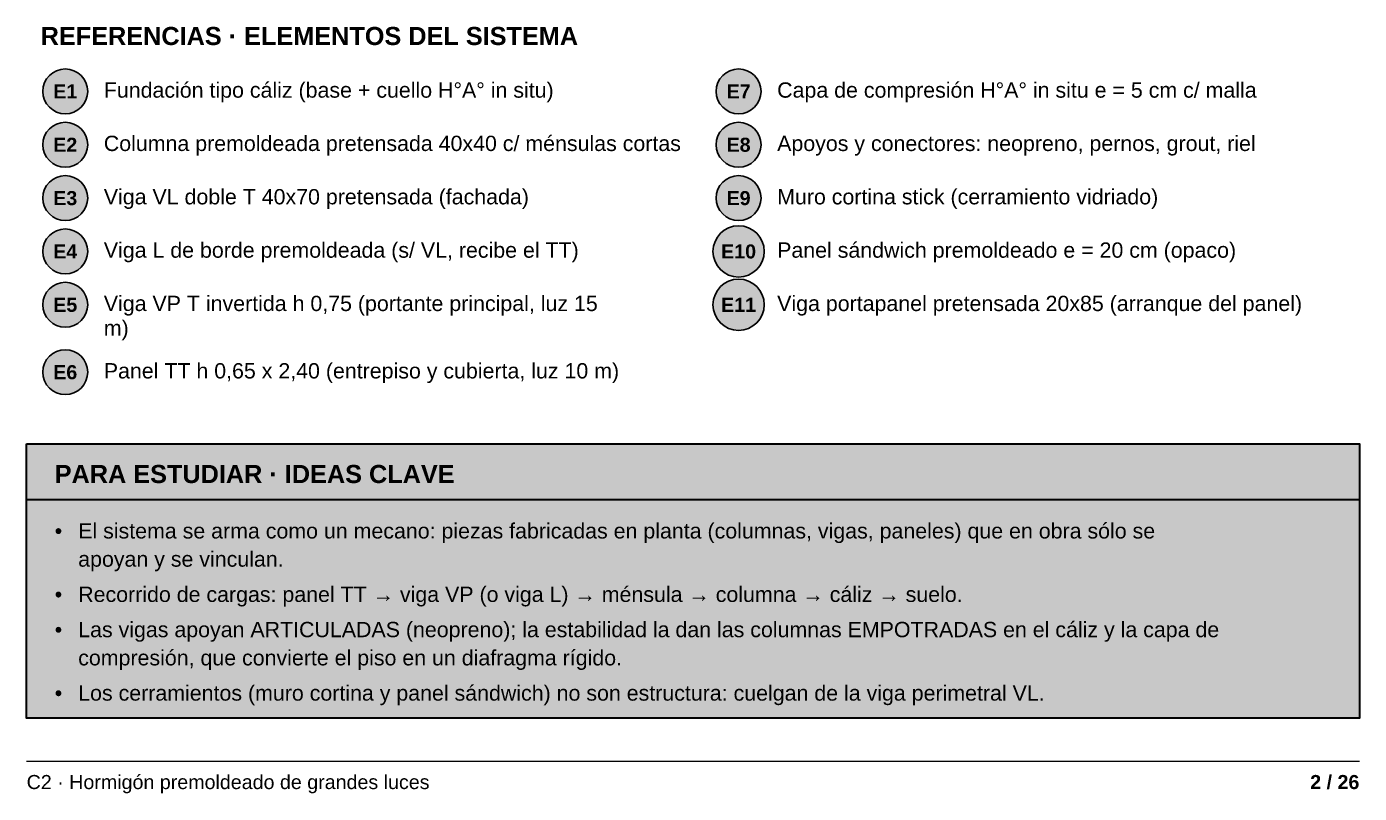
# Model space of a CAD drawing. Header units: millimetres. Extents: x 10 to 6200, y 4 to 286.
# Drawn here: x 250 to 440, y 4.4 to 113.6 of the extents above; entities that cross this region are included whole.
import ezdxf
from ezdxf.enums import TextEntityAlignment as Align

# ---------------------------------------------------------------- set-up
doc = ezdxf.new("R2010")
doc.units = ezdxf.units.MM
for name, color, linetype in [('ESTUDIO', 7, 'Continuous'), ('ESTUDIO-RELLENO', 9, 'Continuous'), ('MARCO', 7, 'Continuous'), ('REFERENCIAS', 7, 'Continuous'), ('REFERENCIAS-RELLENO', 9, 'Continuous'), ('TEXTOS', 7, 'Continuous')]:
    doc.layers.add(name, color=color, linetype=linetype)
doc.styles.add('ARIAL', font='arial.ttf')
doc.styles.add('ARIAL-NEGRITA', font='arialbd.ttf')

msp = doc.modelspace()

# ---------------------------------------------------------------- hatches: boundary and pattern name
at = {"layer": 'ESTUDIO-RELLENO', "true_color": 0xfff8dc}
h = msp.add_hatch(color=7, dxfattribs=at)
h.dxf.hatch_style = 1
h.paths.add_polyline_path([(250, 54.2), (440, 54.2), (440, 15.08), (250, 15.08)])
at = {"layer": 'ESTUDIO-RELLENO', "true_color": 0xf3d77a}
h = msp.add_hatch(color=41, dxfattribs=at)
h.dxf.hatch_style = 1
h.paths.add_polyline_path([(250, 54.2), (440, 54.2), (440, 46.2), (250, 46.2)])
at = {"layer": 'REFERENCIAS-RELLENO', "true_color": 0xffffff}
h = msp.add_hatch(color=7, dxfattribs=at)
h.dxf.hatch_style = 1
edge = h.paths.add_edge_path()
edge.add_arc((255.5, 104.4), 3.2, 0, 360)
h = msp.add_hatch(color=7, dxfattribs=at)
h.dxf.hatch_style = 1
edge = h.paths.add_edge_path()
edge.add_arc((351.5, 104.4), 3.2, 0, 360)
h = msp.add_hatch(color=7, dxfattribs=at)
h.dxf.hatch_style = 1
edge = h.paths.add_edge_path()
edge.add_arc((255.5, 96.8), 3.2, 0, 360)
h = msp.add_hatch(color=7, dxfattribs=at)
h.dxf.hatch_style = 1
edge = h.paths.add_edge_path()
edge.add_arc((351.5, 96.8), 3.2, 0, 360)
h = msp.add_hatch(color=7, dxfattribs=at)
h.dxf.hatch_style = 1
edge = h.paths.add_edge_path()
edge.add_arc((255.5, 89.2), 3.2, 0, 360)
h = msp.add_hatch(color=7, dxfattribs=at)
h.dxf.hatch_style = 1
edge = h.paths.add_edge_path()
edge.add_arc((351.5, 89.2), 3.2, 0, 360)
h = msp.add_hatch(color=7, dxfattribs=at)
h.dxf.hatch_style = 1
edge = h.paths.add_edge_path()
edge.add_arc((255.5, 81.6), 3.2, 0, 360)
h = msp.add_hatch(color=7, dxfattribs=at)
h.dxf.hatch_style = 1
edge = h.paths.add_edge_path()
edge.add_arc((351.5, 81.6), 3.65, 0, 360)
h = msp.add_hatch(color=7, dxfattribs=at)
h.dxf.hatch_style = 1
edge = h.paths.add_edge_path()
edge.add_arc((255.5, 74), 3.2, 0, 360)
h = msp.add_hatch(color=7, dxfattribs=at)
h.dxf.hatch_style = 1
edge = h.paths.add_edge_path()
edge.add_arc((351.5, 74), 3.65, 0, 360)
h = msp.add_hatch(color=7, dxfattribs=at)
h.dxf.hatch_style = 1
edge = h.paths.add_edge_path()
edge.add_arc((255.5, 64.4), 3.2, 0, 360)

# ---------------------------------------------------------------- linework, layer by layer
at = {"layer": 'ESTUDIO', "color": 42, "lineweight": 35, "true_color": 0xc9a227}
for points in [[(250, 54.2), (440, 54.2), (440, 15.08), (250, 15.08)], [(250, 54.2), (440, 54.2), (440, 46.2), (250, 46.2)]]:
    msp.add_lwpolyline(points, close=True, dxfattribs=at)
at = {"layer": 'MARCO', "color": 253, "lineweight": 13, "true_color": 0x999999}
msp.add_lwpolyline([(250, 9), (440, 9)], dxfattribs=at)
at = {"layer": 'REFERENCIAS', "lineweight": 25}
for centre, radius in [((255.5, 104.4), 3.2), ((351.5, 104.4), 3.2), ((255.5, 96.8), 3.2), ((351.5, 96.8), 3.2), ((255.5, 89.2), 3.2), ((351.5, 89.2), 3.2), ((255.5, 81.6), 3.2), ((351.5, 81.6), 3.65), ((255.5, 74), 3.2), ((351.5, 74), 3.65), ((255.5, 64.4), 3.2)]:
    msp.add_circle(centre, radius, dxfattribs=at)

# ---------------------------------------------------------------- texts
at = {"layer": 'ESTUDIO'}
for s, height, style, p in [('PARA ESTUDIAR · IDEAS CLAVE', 2.5776, 'ARIAL-NEGRITA', (254, 48.6)), ('•', 2.18, 'ARIAL', (254, 40.7)), ('El sistema se arma como un mecano: piezas fabricadas en planta (columnas, vigas, paneles) que en obra sólo se', 2.18022, 'ARIAL', (257.35, 40.7)), ('apoyan y se vinculan.', 2.1802, 'ARIAL', (257.35, 36.68)), ('•', 2.18, 'ARIAL', (254, 31.66)), ('Recorrido de cargas: panel TT → viga VP (o viga L) → ménsula → columna → cáliz → suelo.', 2.1802, 'ARIAL', (257.35, 31.66)), ('Las vigas apoyan ARTICULADAS (neopreno); la estabilidad la dan las columnas EMPOTRADAS en el cáliz y la capa de', 2.18022, 'ARIAL', (257.35, 26.64)), ('•', 2.18, 'ARIAL', (254, 26.64)), ('compresión, que convierte el piso en un diafragma rígido.', 2.1802, 'ARIAL', (257.35, 22.62)), ('•', 2.18, 'ARIAL', (254, 17.6)), ('Los cerramientos (muro cortina y panel sándwich) no son estructura: cuelgan de la viga perimetral VL.', 2.18022, 'ARIAL', (257.35, 17.6))]:
    msp.add_text(s, height=height, dxfattribs=dict(at, style=style)).set_placement(p)
at = {"layer": 'MARCO', "color": 251, "true_color": 0x666666, "style": 'ARIAL'}
msp.add_text('C2 · Hormigón premoldeado de grandes luces', height=2.0048, dxfattribs=at).set_placement((250, 5))
at = {"layer": 'MARCO', "color": 250, "true_color": 0x444444, "style": 'ARIAL-NEGRITA'}
msp.add_text('2 / 26', height=2.005, dxfattribs=at).set_placement((440, 5), align=Align.RIGHT)
at = {"layer": 'REFERENCIAS', "style": 'ARIAL-NEGRITA'}
for s, p in [('E1', (255.5, 103.39)), ('E7', (351.5, 103.39)), ('E2', (255.5, 95.79)), ('E8', (351.5, 95.79)), ('E3', (255.5, 88.19)), ('E9', (351.5, 88.19)), ('E4', (255.5, 80.59)), ('E10', (351.5, 80.59)), ('E5', (255.5, 72.99)), ('E11', (351.5, 72.99)), ('E6', (255.5, 63.39))]:
    msp.add_text(s, height=2.005, dxfattribs=at).set_placement(p, align=Align.CENTER)
at = {"layer": 'TEXTOS'}
for s, height, style, p in [('REFERENCIAS · ELEMENTOS DEL SISTEMA', 2.5776, 'ARIAL-NEGRITA', (252, 111)), ('Fundación tipo cáliz (base + cuello H°A° in situ)', 2.1802, 'ARIAL', (261, 103.5)), ('Capa de compresión H°A° in situ e = 5 cm c/ malla', 2.1802, 'ARIAL', (357, 103.5)), ('Columna premoldeada pretensada 40x40 c/ ménsulas cortas', 2.1802, 'ARIAL', (261, 95.9)), ('Apoyos y conectores: neopreno, pernos, grout, riel', 2.1802, 'ARIAL', (357, 95.9)), ('Viga VL doble T 40x70 pretensada (fachada)', 2.1802, 'ARIAL', (261, 88.3)), ('Muro cortina stick (cerramiento vidriado)', 2.1802, 'ARIAL', (357, 88.3)), ('Viga L de borde premoldeada (s/ VL, recibe el TT)', 2.1802, 'ARIAL', (261, 80.7)), ('Panel sándwich premoldeado e = 20 cm (opaco)', 2.1802, 'ARIAL', (357, 80.7)), ('Viga VP T invertida h 0,75 (portante principal, luz 15', 2.1802, 'ARIAL', (261, 73.1)), ('Viga portapanel pretensada 20x85 (arranque del panel)', 2.1802, 'ARIAL', (357, 73.1)), ('m)', 2.18, 'ARIAL', (261, 69.6)), ('Panel TT h 0,65 x 2,40 (entrepiso y cubierta, luz 10 m)', 2.1802, 'ARIAL', (261, 63.5))]:
    msp.add_text(s, height=height, dxfattribs=dict(at, style=style)).set_placement(p)

doc.saveas('drawing.dxf')
